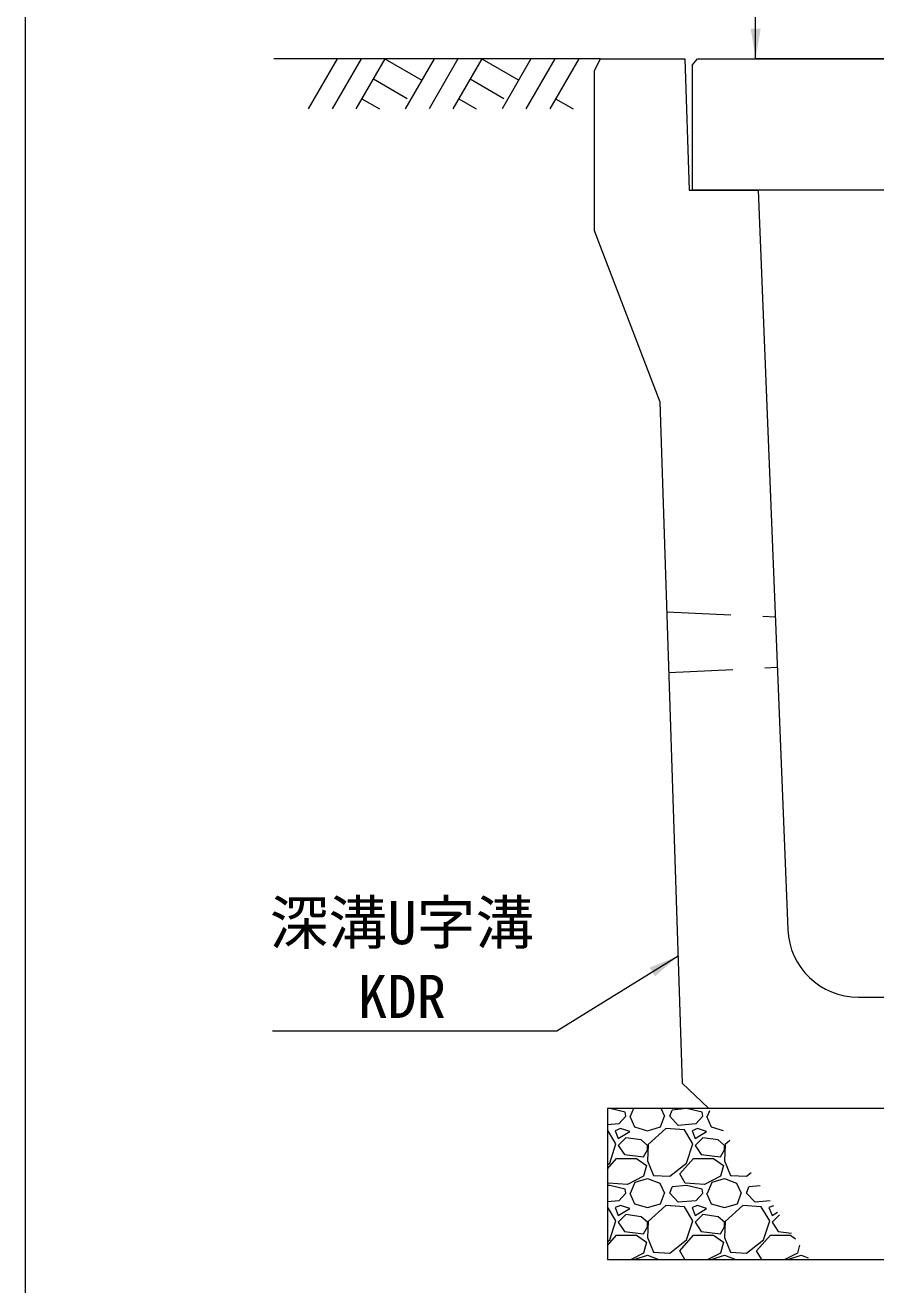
# Model space of a CAD drawing. Units: millimetres at full size; details may follow other scales. Extents: x 172874 to 217143, y 854931 to 903297.
# Drawn here: x 202743 to 203586, y 863949 to 865197 of the extents above; entities that cross this region are included whole.
import ezdxf
from ezdxf.enums import TextEntityAlignment as Align

# ---------------------------------------------------------------- set-up
doc = ezdxf.new("R2010")
doc.units = ezdxf.units.MM
doc.header["$LTSCALE"] = 20
doc.linetypes.add('USER2', pattern=[4.7625, 3.175, -1.5875])
for name, color, linetype, lineweight in [('0_2', 7, 'Continuous', 20), ('図枠', 5, 'Continuous', 13), ('基礎材', 7, 'Continuous', 15), ('寸法線', 7, 'Continuous', 13), ('引出線', 4, 'Continuous', 13), ('本体', 2, 'Continuous', 13), ('ﾊｯﾁﾝｸﾞ', 7, 'Continuous', 5)]:
    doc.layers.add(name, color=color, linetype=linetype, lineweight=lineweight)
doc.styles.add('ＭＳ ゴシック', font='')
doc.styles.get('ＭＳ ゴシック').set_extended_font_data('MS Gothic')

# ---------------------------------------------------------------- blocks, each defined once
blk = doc.blocks.new('filled_arrow')
at = {"color": 0, "linetype": 'Continuous', "lineweight": -2}
blk.add_solid([(7.5, 1.25), (0, 0), (7.5, -1.25)], dxfattribs=at)

msp = doc.modelspace()

# ---------------------------------------------------------------- linework, layer by layer
at = {"layer": '0_2'}
msp.add_line((203312.52, 865163.52), (202989.21, 865163.52), dxfattribs=at)
at = {"layer": '図枠'}
msp.add_line((202742.9, 874031.02), (202742.9, 855531.02), dxfattribs=at)
at = {"layer": '基礎材'}
for p, q in [((203319.66, 864123.52), (204191.52, 864123.52)), ((203319.66, 864123.52), (203319.66, 863973.52)), ((203319.66, 863973.52), (204191.52, 863973.52))]:
    msp.add_line(p, q, dxfattribs=at)
at = {"layer": '寸法線'}
for p, q in [((203466.52, 865163.52), (203466.52, 865663.52)), ((203961.52, 865163.52), (203466.52, 865163.52))]:
    msp.add_line(p, q, dxfattribs=at)
at = {"layer": '引出線'}
msp.add_lwpolyline([(203389.68, 864274.34), (203269.47, 864200.05), (202987.94, 864200.05)], dxfattribs=at)
at = {"layer": '本体'}
for p, q in [((203312.52, 865163.52), (203306.52, 865151.52)), ((203312.52, 865163.52), (203396.52, 865163.52)), ((203396.52, 865163.52), (203400.52, 865033.52)), ((203306.52, 865151.52), (203306.52, 864993.52)), ((203400.52, 865033.52), (203469.02, 865033.52)), ((203469.02, 865033.52), (203498.34, 864300.72)), ((203306.52, 864993.52), (203371.52, 864823.52)), ((203371.52, 864823.52), (203393.83, 864148.51)), ((203568.28, 864233.52), (203769.77, 864233.52)), ((203393.83, 864148.51), (203419.66, 864123.52)), ((203419.66, 864123.52), (203918.39, 864123.52))]:
    msp.add_line(p, q, dxfattribs=at)
at = {"layer": '本体', "linetype": 'USER2'}
for p, q in [((203378.4, 864615.52), (203485.94, 864610.52)), ((203380.38, 864555.52), (203487.94, 864560.52))]:
    msp.add_line(p, q, dxfattribs=at)
at = {"layer": '本体', "lineweight": 20}
msp.add_lwpolyline([(203404.02, 865157.52), (203409.02, 865163.52), (203929.02, 865163.52), (203934.02, 865157.52), (203934.02, 865033.52), (203404.02, 865033.52)], close=True, dxfattribs=at)
at = {"layer": '本体'}
msp.add_arc((203568.28, 864303.52), 70, 182.29061, 270, dxfattribs=at)
at = {"layer": 'ﾊｯﾁﾝｸﾞ', "lineweight": 9}
for p, q in [((203051.96, 865163.52), (203023.32, 865113.9)), ((203075.59, 865163.52), (203046.94, 865113.9)), ((203099.21, 865163.52), (203070.56, 865113.9)), ((203099.21, 865163.52), (203135.78, 865142.41)), ((203147.97, 865163.52), (203119.32, 865113.9)), ((203171.59, 865163.52), (203142.94, 865113.9)), ((203195.21, 865163.52), (203166.56, 865113.9)), ((203195.21, 865163.52), (203231.78, 865142.41)), ((203243.96, 865163.52), (203215.31, 865113.9)), ((203267.59, 865163.52), (203238.94, 865113.9)), ((203291.21, 865163.52), (203262.56, 865113.9)), ((203087.79, 865143.74), (203121.2, 865124.45)), ((203183.79, 865143.74), (203217.2, 865124.45)), ((203076.37, 865123.95), (203093.78, 865113.9)), ((203172.36, 865123.95), (203189.78, 865113.9)), ((203268.36, 865123.95), (203285.78, 865113.9))]:
    msp.add_line(p, q, dxfattribs=at)
at = {"layer": 'ﾊｯﾁﾝｸﾞ'}
for p, q in [((203321.96, 864123.29), (203319.66, 864123.05)), ((203337.2, 864119.48), (203321.96, 864123.29)), ((203337.96, 864115.67), (203331.11, 864108.05)), ((203337.96, 864115.67), (203337.2, 864119.48)), ((203341.77, 864115.67), (203346.35, 864105)), ((203342.54, 864115.67), (203345.9, 864123.52)), ((203372.25, 864105), (203376.06, 864115.67)), ((203372.44, 864123.52), (203376.06, 864115.67)), ((203381.4, 864115.67), (203383.68, 864121.77)), ((203389.78, 864106.53), (203381.4, 864115.67)), ((203398.16, 864123.29), (203383.68, 864121.77)), ((203413.4, 864119.48), (203398.16, 864123.29)), ((203414.16, 864115.67), (203407.31, 864108.05)), ((203414.16, 864115.67), (203413.4, 864119.48)), ((203417.97, 864115.67), (203422.55, 864105)), ((203418.74, 864115.67), (203421.15, 864121.29)), ((203331.11, 864108.05), (203319.66, 864107.06)), ((203319.68, 864101.96), (203319.66, 864101.96)), ((203328.06, 864088.24), (203319.68, 864101.96)), ((203332.63, 864103.48), (203327.3, 864101.19)), ((203327.3, 864101.19), (203330.34, 864093.57)), ((203330.34, 864093.57), (203341.77, 864100.43)), ((203341.77, 864100.43), (203332.63, 864103.48)), ((203346.35, 864105), (203359.3, 864101.19)), ((203359.3, 864101.19), (203372.25, 864105)), ((203377.59, 864103.48), (203360.06, 864087.48)), ((203395.88, 864101.96), (203377.59, 864103.48)), ((203407.31, 864108.05), (203389.78, 864106.53)), ((203404.26, 864088.24), (203395.88, 864101.96)), ((203408.83, 864103.48), (203403.5, 864101.19)), ((203403.5, 864101.19), (203406.54, 864093.57)), ((203406.54, 864093.57), (203417.97, 864100.43)), ((203417.97, 864100.43), (203408.83, 864103.48)), ((203422.55, 864105), (203434.31, 864101.54)), ((203321.96, 864069.19), (203328.06, 864088.24)), ((203337.96, 864094.34), (203330.34, 864086.72)), ((203353.2, 864092.05), (203337.96, 864094.34)), ((203359.3, 864086.72), (203353.2, 864092.05)), ((203398.16, 864069.19), (203404.26, 864088.24)), ((203414.16, 864094.34), (203406.54, 864086.72)), ((203429.4, 864092.05), (203414.16, 864094.34)), ((203435.5, 864086.72), (203429.4, 864092.05)), ((203440.88, 864091.69), (203436.26, 864087.48)), ((203330.34, 864086.72), (203336.44, 864077.57)), ((203336.44, 864077.57), (203355.49, 864075.29)), ((203355.49, 864075.29), (203359.3, 864082.14)), ((203360.06, 864087.48), (203359.3, 864071.48)), ((203359.3, 864082.14), (203359.3, 864086.72)), ((203406.54, 864086.72), (203412.64, 864077.57)), ((203412.64, 864077.57), (203431.69, 864075.29)), ((203431.69, 864075.29), (203435.5, 864082.14)), ((203436.26, 864087.48), (203435.5, 864071.48)), ((203435.5, 864082.14), (203435.5, 864086.72)), ((203319.66, 864063.58), (203328.82, 864073.76)), ((203319.66, 864067.41), (203321.96, 864069.19)), ((203328.82, 864073.76), (203348.63, 864073.76)), ((203348.63, 864073.76), (203358.54, 864066.9)), ((203358.54, 864066.9), (203355.49, 864056.24)), ((203359.3, 864071.48), (203365.4, 864057)), ((203381.4, 864056.24), (203398.16, 864069.19)), ((203391.3, 864058.52), (203405.02, 864073.76)), ((203405.02, 864073.76), (203424.83, 864073.76)), ((203424.83, 864073.76), (203434.74, 864066.9)), ((203434.74, 864066.9), (203431.69, 864056.24)), ((203435.5, 864071.48), (203441.6, 864057)), ((203320.44, 864049.38), (203319.66, 864050.71)), ((203355.49, 864056.24), (203339.49, 864047.85)), ((203342.54, 864039.47), (203347.11, 864050.14)), ((203347.11, 864050.14), (203359.3, 864053.95)), ((203359.3, 864053.95), (203371.49, 864049.38)), ((203365.4, 864057), (203381.4, 864056.24)), ((203396.64, 864049.38), (203391.3, 864058.52)), ((203431.69, 864056.24), (203415.69, 864047.85)), ((203418.74, 864039.47), (203423.31, 864050.14)), ((203423.31, 864050.14), (203435.5, 864053.95)), ((203435.5, 864053.95), (203447.69, 864049.38)), ((203441.6, 864057), (203457.6, 864056.24)), ((203457.6, 864056.24), (203462.16, 864059.76)), ((203321.96, 864047.09), (203319.66, 864046.85)), ((203339.49, 864047.85), (203320.44, 864049.38)), ((203337.2, 864043.28), (203321.96, 864047.09)), ((203337.96, 864039.47), (203331.11, 864031.85)), ((203337.96, 864039.47), (203337.2, 864043.28)), ((203341.77, 864039.47), (203346.35, 864028.8)), ((203371.49, 864049.38), (203376.06, 864039.47)), ((203372.25, 864028.8), (203376.06, 864039.47)), ((203381.4, 864039.47), (203383.68, 864045.57)), ((203389.78, 864030.33), (203381.4, 864039.47)), ((203398.16, 864047.09), (203383.68, 864045.57)), ((203415.69, 864047.85), (203396.64, 864049.38)), ((203413.4, 864043.28), (203398.16, 864047.09)), ((203414.16, 864039.47), (203407.31, 864031.85)), ((203414.16, 864039.47), (203413.4, 864043.28)), ((203417.97, 864039.47), (203422.55, 864028.8)), ((203447.69, 864049.38), (203452.26, 864039.47)), ((203448.45, 864028.8), (203452.26, 864039.47)), ((203457.6, 864039.47), (203459.88, 864045.57)), ((203465.98, 864030.33), (203457.6, 864039.47)), ((203470.86, 864046.72), (203459.88, 864045.57)), ((203331.11, 864031.85), (203319.66, 864030.86)), ((203319.68, 864025.76), (203319.66, 864025.76)), ((203328.06, 864012.04), (203319.68, 864025.76)), ((203332.63, 864027.28), (203327.3, 864024.99)), ((203341.77, 864024.23), (203332.63, 864027.28)), ((203346.35, 864028.8), (203359.3, 864024.99)), ((203359.3, 864024.99), (203372.25, 864028.8)), ((203377.59, 864027.28), (203360.06, 864011.28)), ((203395.88, 864025.76), (203377.59, 864027.28)), ((203407.31, 864031.85), (203389.78, 864030.33)), ((203404.26, 864012.04), (203395.88, 864025.76)), ((203408.83, 864027.28), (203403.5, 864024.99)), ((203417.97, 864024.23), (203408.83, 864027.28)), ((203422.55, 864028.8), (203435.5, 864024.99)), ((203435.5, 864024.99), (203448.45, 864028.8)), ((203453.79, 864027.28), (203436.26, 864011.28)), ((203472.08, 864025.76), (203453.79, 864027.28)), ((203480.92, 864031.63), (203465.98, 864030.33)), ((203480.46, 864012.04), (203472.08, 864025.76)), ((203484.09, 864026.88), (203479.7, 864024.99)), ((203327.3, 864024.99), (203330.34, 864017.37)), ((203330.34, 864017.37), (203341.77, 864024.23)), ((203337.96, 864018.14), (203330.34, 864010.52)), ((203353.2, 864015.85), (203337.96, 864018.14)), ((203359.3, 864010.52), (203353.2, 864015.85)), ((203403.5, 864024.99), (203406.54, 864017.37)), ((203406.54, 864017.37), (203417.97, 864024.23)), ((203414.16, 864018.14), (203406.54, 864010.52)), ((203429.4, 864015.85), (203414.16, 864018.14)), ((203435.5, 864010.52), (203429.4, 864015.85)), ((203479.7, 864024.99), (203482.74, 864017.37)), ((203482.74, 864017.37), (203488.23, 864020.67)), ((203490.1, 864017.87), (203482.74, 864010.52)), ((203321.96, 863992.99), (203328.06, 864012.04)), ((203330.34, 864010.52), (203336.44, 864001.37)), ((203336.44, 864001.37), (203355.49, 863999.09)), ((203355.49, 863999.09), (203359.3, 864005.94)), ((203360.06, 864011.28), (203359.3, 863995.28)), ((203359.3, 864005.94), (203359.3, 864010.52)), ((203398.16, 863992.99), (203404.26, 864012.04)), ((203406.54, 864010.52), (203412.64, 864001.37)), ((203412.64, 864001.37), (203431.69, 863999.09)), ((203431.69, 863999.09), (203435.5, 864005.94)), ((203436.26, 864011.28), (203435.5, 863995.28)), ((203435.5, 864005.94), (203435.5, 864010.52)), ((203474.36, 863992.99), (203480.46, 864012.04)), ((203482.74, 864010.52), (203488.84, 864001.37)), ((203488.84, 864001.37), (203502.16, 863999.77)), ((203319.66, 863987.38), (203328.82, 863997.56)), ((203319.66, 863991.21), (203321.96, 863992.99)), ((203328.82, 863997.56), (203348.63, 863997.56)), ((203348.63, 863997.56), (203358.54, 863990.7)), ((203358.54, 863990.7), (203355.49, 863980.04)), ((203359.3, 863995.28), (203365.4, 863980.8)), ((203381.4, 863980.04), (203398.16, 863992.99)), ((203391.3, 863982.32), (203405.02, 863997.56)), ((203405.02, 863997.56), (203424.83, 863997.56)), ((203424.83, 863997.56), (203434.74, 863990.7)), ((203434.74, 863990.7), (203431.69, 863980.04)), ((203435.5, 863995.28), (203441.6, 863980.8)), ((203457.6, 863980.04), (203474.36, 863992.99)), ((203467.5, 863982.32), (203481.22, 863997.56)), ((203481.22, 863997.56), (203501.03, 863997.56)), ((203501.03, 863997.56), (203505.86, 863994.22)), ((203510.12, 863987.83), (203507.89, 863980.04)), ((203355.49, 863980.04), (203343.05, 863973.52)), ((203347.11, 863973.94), (203359.3, 863977.75)), ((203359.3, 863977.75), (203370.58, 863973.52)), ((203365.4, 863980.8), (203381.4, 863980.04)), ((203396.44, 863973.52), (203391.3, 863982.32)), ((203431.69, 863980.04), (203419.25, 863973.52)), ((203423.31, 863973.94), (203435.5, 863977.75)), ((203435.5, 863977.75), (203446.78, 863973.52)), ((203441.6, 863980.8), (203457.6, 863980.04)), ((203472.64, 863973.52), (203467.5, 863982.32)), ((203507.89, 863980.04), (203495.45, 863973.52)), ((203499.51, 863973.94), (203511.7, 863977.75)), ((203511.7, 863977.75), (203518.55, 863975.18)), ((203320.24, 863973.52), (203319.66, 863974.51)), ((203346.93, 863973.52), (203347.11, 863973.94)), ((203423.13, 863973.52), (203423.31, 863973.94)), ((203499.33, 863973.52), (203499.51, 863973.94))]:
    msp.add_line(p, q, dxfattribs=at)

# ---------------------------------------------------------------- block references
at = {"layer": '寸法線', "xscale": 4, "yscale": 4, "rotation": 90}
msp.add_blockref('filled_arrow', (203466.52, 865163.52), dxfattribs=at)
at = {"layer": '引出線', "xscale": 4, "yscale": 4, "rotation": 211.7}
msp.add_blockref('filled_arrow', (203389.68, 864274.34), dxfattribs=at)

# ---------------------------------------------------------------- texts
at = {"layer": '引出線', "style": 'ＭＳ ゴシック'}
for s, p in [('深溝U字溝', (202985.09, 864273.29)), ('KDR', (203072.5, 864200.17))]:
    msp.add_text(s, height=42.72, dxfattribs=at).set_placement(p, align=Align.BOTTOM_LEFT)

doc.saveas('drawing.dxf')
